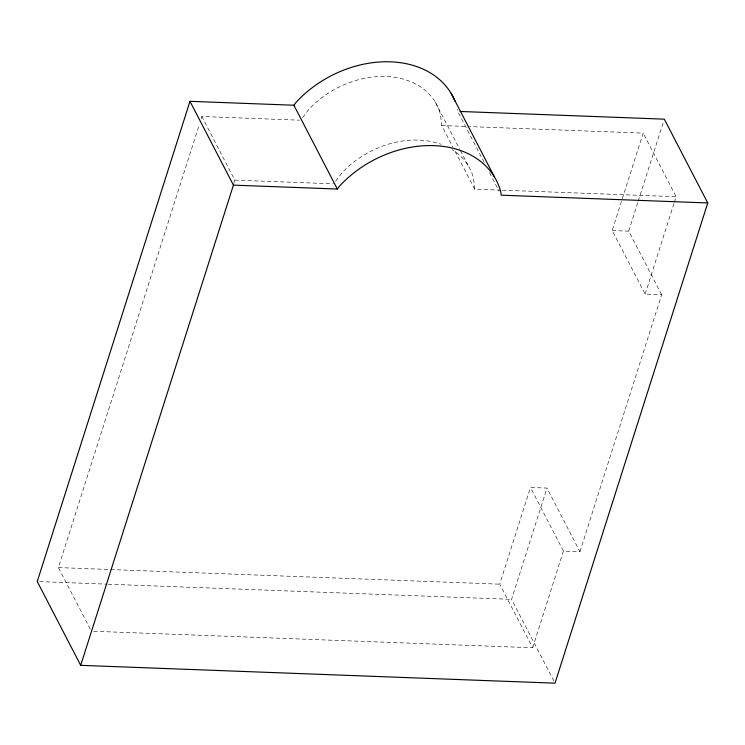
<?xml version="1.0" encoding="UTF-8"?>
<svg xmlns="http://www.w3.org/2000/svg" width="745" height="745" viewBox="0 0 745 745"><rect width="100%" height="100%" fill="white"/><g stroke="black" fill="none" stroke-linecap="round" stroke-linejoin="round"><path stroke-width="0.56" stroke-dasharray="3.73 2.79" d="M90.294 629.125L58.389 567.578L199.381 124.285M201.141 118.734L201.848 116.518L299.462 120.187M233.762 183.447L234.815 180.122L201.848 116.518M93.684 631.266L532.675 647.768L499.709 584.164L530.468 487.463L546.97 488.077L579.936 551.682L563.434 551.058L530.468 487.463M579.936 551.682L661.653 294.75L645.151 294.126L612.185 230.531L643.168 133.113L469.499 126.585M553.954 681.126L511.573 599.362L546.97 488.077M661.653 294.75L628.687 231.146L637.86 202.314M638.214 201.206L663.599 121.37M532.675 647.768L563.434 551.058M645.151 294.126L674.02 203.357M674.374 202.249L676.134 196.708L643.168 133.113M302.656 117.58L308.728 109.599A80.693 60.718 -27.4 0 1 385.929 76.493A80.693 60.718 -27.4 0 1 440.491 114.553L441.72 125.542L452.885 147.082M335.623 181.175L341.694 173.194A80.693 60.718 -27.4 0 1 441.17 144.306M441.72 125.542L468.344 126.538M234.815 180.122L333.592 183.838M455.009 151.179L474.686 189.137L501.311 190.143M502.465 190.18L676.134 196.708M612.185 230.531L628.687 231.146M58.389 567.578L109.487 569.497M110.651 569.543L499.709 584.164M39.578 581.621L107.001 584.154M108.165 584.201L511.573 599.362M484.222 162.484L457.728 111.387L457.514 109.403M489.512 172.71L499.048 191.102M435.369 102.261L459.833 149.447M460.363 150.471L468.335 165.856M474.686 189.137L473.466 178.148A80.693 60.718 -27.4 0 0 452.187 149.652"/><path stroke-width="1.12" d="M455.009 101.152A98.787 74.332 -27.4 0 0 296.072 102.354L293.884 105.231L189.984 101.32L37.25 581.538L80.693 665.341L555.016 683.174L707.75 202.957L664.307 119.153L460.047 111.471M80.693 665.341L233.427 185.133L189.984 101.32M233.427 185.133L337.327 189.034L339.515 186.157A98.787 74.332 -27.4 0 1 434.028 145.638A98.787 74.332 -27.4 0 1 500.845 192.229L501.171 195.19L707.75 202.957M451.125 93.367L494.568 177.18M293.884 105.231L337.327 189.034"/></g></svg>
